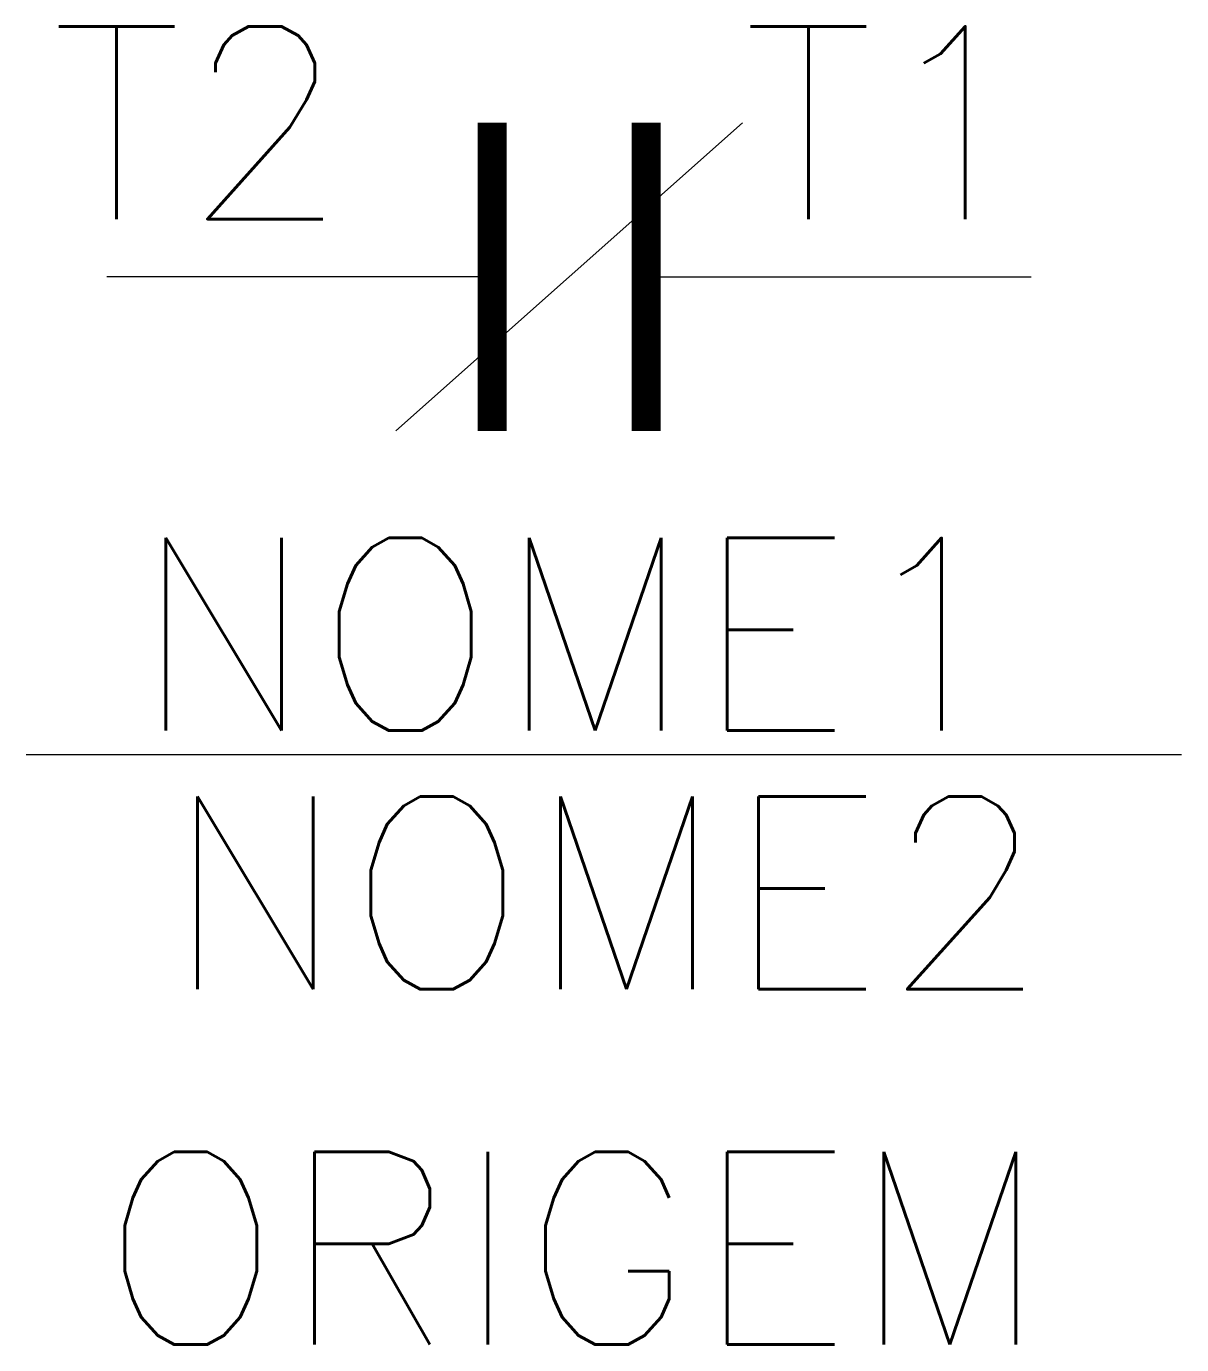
# Model space of a CAD drawing. Extents: x 184.4 to 196.4, y 178.9 to 192.6.
import ezdxf
from ezdxf.enums import TextEntityAlignment as Align

# ---------------------------------------------------------------- set-up
doc = ezdxf.new("R2010")
doc.units = 0
doc.header["$MEASUREMENT"] = 0
doc.layers.get('0').update_dxf_attribs({"linetype": 'CONTINUOUS'})
doc.styles.add('ROMANS', font='romans')

msp = doc.modelspace()

# ---------------------------------------------------------------- linework, layer by layer
for p, q in [((188.194, 188.401), (191.794, 191.599)), ((189.194, 190.001), (185.194, 190.001)), ((190.794, 190.001), (194.794, 190.001)), ((184.356, 185.042), (196.356, 185.042))]:
    msp.add_line(p, q)
at = {"color": 5, "const_width": 0.3}
for points in [[(189.194, 188.401), (189.194, 191.601)], [(190.794, 188.401), (190.794, 191.601)]]:
    msp.add_lwpolyline(points, dxfattribs=at)

# ---------------------------------------------------------------- texts
at = {"style": 'ROMANS'}
msp.add_attdef('T2', text='', height=2, dxfattribs=at).set_placement((187.694, 190.001), align=Align.BOTTOM_RIGHT)
msp.add_attdef('T1', text='', height=2, dxfattribs=at).set_placement((191.794, 190.001), align=Align.BOTTOM_LEFT)
at = {"color": 7, "lineweight": -3, "style": 'ROMANS'}
for tag, text, p in [('NOME1', '', (190.049, 186.29)), ('NOME2', '', (190.377, 183.605)), ('ORIGEM', 'ORIGEM', (190.049, 179.916))]:
    msp.add_attdef(tag, text=text, height=2, dxfattribs=at).set_placement(p, align=Align.MIDDLE_CENTER)

doc.saveas('drawing.dxf')
